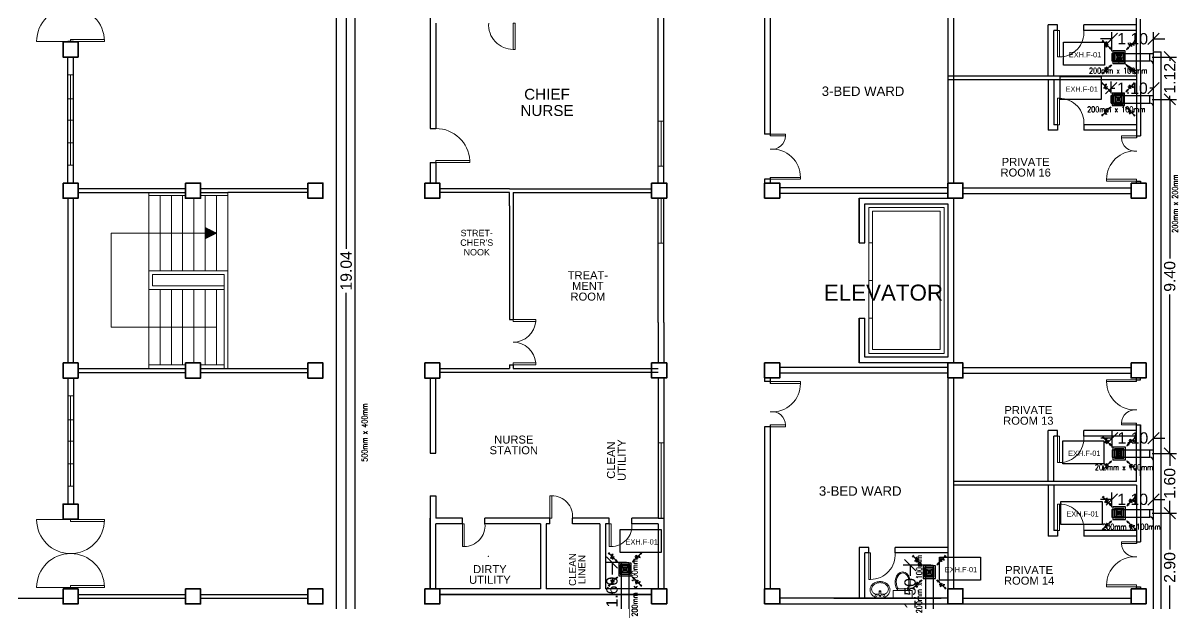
# Model space of a CAD drawing. Header units: millimetres. Extents: x 116 to 538, y 77 to 149.
# Drawn here: x 360.63 to 391.29, y 109.24 to 124.66 of the extents above; entities that cross this region are included whole.
import ezdxf

# ---------------------------------------------------------------- set-up
doc = ezdxf.new("R2010")
doc.units = ezdxf.units.MM
doc.header["$MEASUREMENT"] = 0
for name, color, linetype in [('AIR', 7, 'Continuous'), ('AIR-00', 8, 'Continuous'), ('AIR-03', 30, 'Continuous'), ('dimen', 7, 'Continuous'), ('ducting label', 7, 'Continuous'), ('exhaust', 7, 'Continuous'), ('label', 7, 'Continuous'), ('Legends', 7, 'Continuous')]:
    doc.layers.add(name, color=color, linetype=linetype)
doc.styles.add('Arch-Dim', font='simplex.shx', dxfattribs={"width": 0.75})
doc.styles.get("Standard").update_dxf_attribs({"font": 'arial.ttf'})
doc.styles.add('SWISSLT175', font='swissl.ttf', dxfattribs={"height": 0.175})
doc.dimstyles.new('Copy of dimension', dxfattribs={"dimtxt": 0.3, "dimasz": 0.3, "dimexe": 0.18, "dimexo": 0.0625, "dimgap": 0.09, "dimtad": 0, "dimzin": 0, "dimdsep": 46, "dimtxsty": 'Standard', "dimblk": 'OBLIQUE', "dimcen": 0.09, "dimclrd": 256, "dimclre": 256, "dimclrt": 256, "dimadec": 0, "dimazin": 0, "dimtfac": 1, "dimtofl": 0, "dimtmove": 0, "dimatfit": 3, "dimldrblk": 'OBLIQUE', "dimfxl": 1, "dimtolj": 1, "dimtzin": 0, "dimarcsym": 0})

# ---------------------------------------------------------------- blocks, each defined once
blk = doc.blocks.new('GRILL-C-IN')
at = {"layer": 'AIR-00', "color": 7, "ltscale": 3}
for p, q in [((-0.623, 0.601), (-0.674, 0.651)), ((-0.601, 0.623), (-0.651, 0.674)), ((-0.637, 0.637), (-0.3, 0.3)), ((0.637, 0.637), (0.3, 0.3)), ((0.601, 0.623), (0.651, 0.674)), ((0.623, 0.601), (0.674, 0.651)), ((-0.637, -0.637), (-0.3, -0.3)), ((0.637, -0.637), (0.3, -0.3)), ((-0.623, -0.601), (-0.674, -0.651)), ((-0.601, -0.623), (-0.651, -0.674)), ((0.601, -0.623), (0.651, -0.674)), ((0.623, -0.601), (0.674, -0.651))]:
    blk.add_line(p, q, dxfattribs=at)
at = {"layer": 'AIR-00', "color": 7}
for p, q in [((-0.188, 0.187), (0.187, -0.188)), ((0.187, 0.187), (-0.188, -0.188))]:
    blk.add_line(p, q, dxfattribs=at)
at = {"layer": 'AIR-00', "color": 7, "ltscale": 3}
for points in [[(-0.362, 0.393), (-0.393, 0.362), (-0.3, 0.3)], [(0.393, 0.362), (0.362, 0.393), (0.3, 0.3)], [(-0.362, -0.393), (-0.393, -0.362), (-0.3, -0.3)], [(0.393, -0.362), (0.362, -0.393), (0.3, -0.3)]]:
    blk.add_lwpolyline(points, close=True, dxfattribs=at)
at = {"layer": 'AIR-00', "color": 7}
for points in [[(-0.188, -0.188), (0.187, -0.188), (0.187, 0.187), (-0.188, 0.187)], [(-0.125, -0.125), (0.125, -0.125), (0.125, 0.125), (-0.125, 0.125)], [(-0.062, -0.062), (0.062, -0.062), (0.062, 0.062), (-0.062, 0.062)]]:
    blk.add_lwpolyline(points, close=True, dxfattribs=at)
at = {"layer": 'AIR-00', "color": 7, "ltscale": 3}
for points in [[(-0.441, 0.441), (-0.512, 0.404), (-0.432, 0.514), (-0.568, 0.43), (-0.477, 0.6), (-0.561, 0.561)], [(0.441, 0.441), (0.404, 0.512), (0.514, 0.432), (0.43, 0.568), (0.6, 0.477), (0.561, 0.561)], [(-0.441, -0.441), (-0.512, -0.404), (-0.432, -0.514), (-0.568, -0.43), (-0.477, -0.6), (-0.561, -0.561)], [(0.441, -0.441), (0.404, -0.512), (0.514, -0.432), (0.43, -0.568), (0.6, -0.477), (0.561, -0.561)]]:
    blk.add_spline(points, degree=3, dxfattribs=at)
for points in [[(-0.3, 0.3), (-0.362, 0.393), (-0.393, 0.362)], [(0.3, 0.3), (0.393, 0.362), (0.362, 0.393)], [(-0.3, -0.3), (-0.362, -0.393), (-0.393, -0.362)], [(0.3, -0.3), (0.393, -0.362), (0.362, -0.393)]]:
    blk.add_solid(points, dxfattribs=at)
at = {"layer": 'AIR-03', "color": 7}
blk.add_lwpolyline([(-0.25, -0.25), (0.25, -0.25), (0.25, 0.25), (-0.25, 0.25)], close=True, dxfattribs=at)
blk = doc.blocks.new('_Oblique')
at = {"color": 0, "linetype": 'ByBlock', "lineweight": -2}
blk.add_line((-0.5, -0.5), (0.5, 0.5), dxfattribs=at)
blk = doc.blocks.new('*D118')
at = {"layer": 'Defpoints', "color": 0, "transparency": 16777216}
for p in [(369.441, 127.6), (369.21, 108.564), (369.541, 108.564)]:
    blk.add_point(p, dxfattribs=at)
at = {"layer": 'dimen', "lineweight": -2, "transparency": 16777216}
for p, q in [((369.379, 127.6), (369.03, 127.6)), ((369.21, 127.6), (369.21, 118.664)), ((369.21, 108.564), (369.21, 117.501)), ((369.479, 108.564), (369.03, 108.564))]:
    blk.add_line(p, q, dxfattribs=at)
at = {"layer": 'dimen', "lineweight": -2, "transparency": 16777216, "xscale": 0.3, "yscale": 0.3, "zscale": 0.3}
for p, rotation in [((369.21, 127.6), 90), ((369.21, 108.564), 270)]:
    blk.add_blockref('_Oblique', p, dxfattribs=dict(at, rotation=rotation))
at = {"layer": 'dimen', "transparency": 16777216, "insert": (369.21, 118.082), "char_height": 0.3, "attachment_point": 5, "rotation": 90}
blk.add_mtext('\\A1;19.04', dxfattribs=at)
blk = doc.blocks.new('*D135')
at = {"layer": 'Defpoints', "color": 0, "transparency": 16777216}
for p in [(384.179, 110.266), (384.788, 110.266), (384.788, 108.764)]:
    blk.add_point(p, dxfattribs=at)
at = {"layer": 'dimen', "lineweight": -2, "transparency": 16777216}
for p, q in [((384.726, 110.266), (383.999, 110.266)), ((384.179, 110.266), (384.179, 109.98)), ((384.179, 108.764), (384.179, 109.05)), ((384.726, 108.764), (383.999, 108.764))]:
    blk.add_line(p, q, dxfattribs=at)
at = {"layer": 'dimen', "lineweight": -2, "transparency": 16777216, "xscale": 0.3, "yscale": 0.3, "zscale": 0.3}
for p, rotation in [((384.179, 110.266), 90), ((384.179, 108.764), 270)]:
    blk.add_blockref('_Oblique', p, dxfattribs=dict(at, rotation=rotation))
at = {"layer": 'dimen', "transparency": 16777216, "insert": (384.179, 109.515), "char_height": 0.3, "attachment_point": 5, "rotation": 90}
blk.add_mtext('\\A1;1.50', dxfattribs=at)
blk = doc.blocks.new('*D142')
at = {"layer": 'Defpoints', "color": 0, "transparency": 16777216}
for p in [(390.541, 111.644), (391.071, 111.644), (390.841, 108.764)]:
    blk.add_point(p, dxfattribs=at)
at = {"layer": 'dimen', "lineweight": -2, "transparency": 16777216}
for p, q in [((390.603, 111.644), (391.251, 111.644)), ((391.071, 111.644), (391.071, 110.686)), ((391.071, 108.764), (391.071, 109.722)), ((390.903, 108.764), (391.251, 108.764))]:
    blk.add_line(p, q, dxfattribs=at)
at = {"layer": 'dimen', "lineweight": -2, "transparency": 16777216, "xscale": 0.3, "yscale": 0.3, "zscale": 0.3}
for p, rotation in [((391.071, 111.644), 90), ((391.071, 108.764), 270)]:
    blk.add_blockref('_Oblique', p, dxfattribs=dict(at, rotation=rotation))
at = {"layer": 'dimen', "transparency": 16777216, "insert": (391.071, 110.204), "char_height": 0.3, "attachment_point": 5, "rotation": 90}
blk.add_mtext('\\A1;2.90', dxfattribs=at)
blk = doc.blocks.new('*D143')
at = {"layer": 'Defpoints', "color": 0, "transparency": 16777216}
for p in [(390.541, 113.232), (391.071, 113.232), (390.541, 111.644)]:
    blk.add_point(p, dxfattribs=at)
at = {"layer": 'dimen', "lineweight": -2, "transparency": 16777216}
for p, q in [((390.603, 113.232), (391.251, 113.232)), ((391.071, 113.232), (391.071, 112.903)), ((391.071, 111.644), (391.071, 111.973)), ((390.603, 111.644), (391.251, 111.644))]:
    blk.add_line(p, q, dxfattribs=at)
at = {"layer": 'dimen', "lineweight": -2, "transparency": 16777216, "xscale": 0.3, "yscale": 0.3, "zscale": 0.3}
for p, rotation in [((391.071, 113.232), 90), ((391.071, 111.644), 270)]:
    blk.add_blockref('_Oblique', p, dxfattribs=dict(at, rotation=rotation))
at = {"layer": 'dimen', "transparency": 16777216, "insert": (391.071, 112.438), "char_height": 0.3, "attachment_point": 5, "rotation": 90}
blk.add_mtext('\\A1;1.60', dxfattribs=at)
blk = doc.blocks.new('*D144')
at = {"layer": 'Defpoints', "color": 0, "transparency": 16777216}
for p in [(390.541, 122.637), (391.071, 122.637), (390.541, 113.232)]:
    blk.add_point(p, dxfattribs=at)
at = {"layer": 'dimen', "lineweight": -2, "transparency": 16777216}
for p, q in [((390.603, 122.637), (391.251, 122.637)), ((391.071, 122.637), (391.071, 118.413)), ((391.071, 113.232), (391.071, 117.455)), ((390.603, 113.232), (391.251, 113.232))]:
    blk.add_line(p, q, dxfattribs=at)
at = {"layer": 'dimen', "lineweight": -2, "transparency": 16777216, "xscale": 0.3, "yscale": 0.3, "zscale": 0.3}
for p, rotation in [((391.071, 122.637), 90), ((391.071, 113.232), 270)]:
    blk.add_blockref('_Oblique', p, dxfattribs=dict(at, rotation=rotation))
at = {"layer": 'dimen', "transparency": 16777216, "insert": (391.071, 117.934), "char_height": 0.3, "attachment_point": 5, "rotation": 90}
blk.add_mtext('\\A1;9.40', dxfattribs=at)
blk = doc.blocks.new('*D145')
at = {"layer": 'Defpoints', "color": 0, "transparency": 16777216}
for p in [(390.541, 123.757), (391.071, 123.757), (390.541, 122.637)]:
    blk.add_point(p, dxfattribs=at)
at = {"layer": 'dimen', "lineweight": -2, "transparency": 16777216}
for p, q in [((390.603, 123.757), (391.251, 123.757)), ((391.071, 123.757), (391.071, 123.661)), ((390.603, 122.637), (391.251, 122.637)), ((391.071, 122.637), (391.071, 122.733))]:
    blk.add_line(p, q, dxfattribs=at)
at = {"layer": 'dimen', "lineweight": -2, "transparency": 16777216, "xscale": 0.3, "yscale": 0.3, "zscale": 0.3}
for p, rotation in [((391.071, 123.757), 90), ((391.071, 122.637), 270)]:
    blk.add_blockref('_Oblique', p, dxfattribs=dict(at, rotation=rotation))
at = {"layer": 'dimen', "transparency": 16777216, "insert": (391.071, 123.197), "char_height": 0.3, "attachment_point": 5, "rotation": 90}
blk.add_mtext('\\A1;1.12', dxfattribs=at)
blk = doc.blocks.new('*D146')
at = {"layer": 'Defpoints', "color": 0, "transparency": 16777216}
for p in [(389.533, 124.245), (389.533, 123.857), (390.641, 123.857)]:
    blk.add_point(p, dxfattribs=at)
at = {"layer": 'dimen', "lineweight": -2, "transparency": 16777216}
for p, q in [((389.533, 124.245), (389.233, 124.245)), ((389.533, 123.92), (389.533, 124.425)), ((390.641, 123.92), (390.641, 124.425)), ((390.641, 124.245), (390.941, 124.245))]:
    blk.add_line(p, q, dxfattribs=at)
at = {"layer": 'dimen', "lineweight": -2, "transparency": 16777216, "xscale": 0.3, "yscale": 0.3, "zscale": 0.3}
blk.add_blockref('_Oblique', (389.533, 124.245), dxfattribs=at)
at = {"layer": 'dimen', "lineweight": -2, "transparency": 16777216, "xscale": 0.3, "yscale": 0.3, "zscale": 0.3, "rotation": 180}
blk.add_blockref('_Oblique', (390.641, 124.245), dxfattribs=at)
at = {"layer": 'dimen', "transparency": 16777216, "insert": (390.087, 124.245), "char_height": 0.3, "width": 0.69311, "attachment_point": 5}
blk.add_mtext('\\A1;1.10', dxfattribs=at)
blk = doc.blocks.new('*D147')
at = {"layer": 'Defpoints', "color": 0, "transparency": 16777216}
for p in [(390.641, 122.931), (389.517, 122.737), (390.641, 122.737)]:
    blk.add_point(p, dxfattribs=at)
at = {"layer": 'dimen', "lineweight": -2, "transparency": 16777216}
for p, q in [((389.517, 122.799), (389.517, 123.111)), ((389.517, 122.931), (389.614, 122.931)), ((390.641, 122.931), (390.544, 122.931)), ((390.641, 122.799), (390.641, 123.111))]:
    blk.add_line(p, q, dxfattribs=at)
at = {"layer": 'dimen', "lineweight": -2, "transparency": 16777216, "xscale": 0.3, "yscale": 0.3, "zscale": 0.3, "rotation": 180}
blk.add_blockref('_Oblique', (389.517, 122.931), dxfattribs=at)
at = {"layer": 'dimen', "lineweight": -2, "transparency": 16777216, "xscale": 0.3, "yscale": 0.3, "zscale": 0.3}
blk.add_blockref('_Oblique', (390.641, 122.931), dxfattribs=at)
at = {"layer": 'dimen', "transparency": 16777216, "insert": (390.079, 122.931), "char_height": 0.3, "attachment_point": 5}
blk.add_mtext('\\A1;1.10', dxfattribs=at)
blk = doc.blocks.new('*D148')
at = {"layer": 'Defpoints', "color": 0, "transparency": 16777216}
for p in [(389.545, 113.642), (389.545, 113.332), (390.641, 113.332)]:
    blk.add_point(p, dxfattribs=at)
at = {"layer": 'dimen', "lineweight": -2, "transparency": 16777216}
for p, q in [((389.545, 113.394), (389.545, 113.822)), ((390.641, 113.394), (390.641, 113.822)), ((389.545, 113.642), (389.245, 113.642)), ((390.641, 113.642), (390.941, 113.642))]:
    blk.add_line(p, q, dxfattribs=at)
at = {"layer": 'dimen', "lineweight": -2, "transparency": 16777216, "xscale": 0.3, "yscale": 0.3, "zscale": 0.3}
blk.add_blockref('_Oblique', (389.545, 113.642), dxfattribs=at)
at = {"layer": 'dimen', "lineweight": -2, "transparency": 16777216, "xscale": 0.3, "yscale": 0.3, "zscale": 0.3, "rotation": 180}
blk.add_blockref('_Oblique', (390.641, 113.642), dxfattribs=at)
at = {"layer": 'dimen', "transparency": 16777216, "insert": (390.093, 113.642), "char_height": 0.3, "attachment_point": 5}
blk.add_mtext('\\A1;1.10', dxfattribs=at)
blk = doc.blocks.new('*D149')
at = {"layer": 'Defpoints', "color": 0, "transparency": 16777216}
for p in [(389.533, 112.012), (389.533, 111.744), (390.641, 111.744)]:
    blk.add_point(p, dxfattribs=at)
at = {"layer": 'dimen', "lineweight": -2, "transparency": 16777216}
for p, q in [((389.533, 112.012), (389.233, 112.012)), ((389.533, 111.806), (389.533, 112.192)), ((390.641, 111.806), (390.641, 112.192)), ((390.641, 112.012), (390.941, 112.012))]:
    blk.add_line(p, q, dxfattribs=at)
at = {"layer": 'dimen', "lineweight": -2, "transparency": 16777216, "xscale": 0.3, "yscale": 0.3, "zscale": 0.3}
blk.add_blockref('_Oblique', (389.533, 112.012), dxfattribs=at)
at = {"layer": 'dimen', "lineweight": -2, "transparency": 16777216, "xscale": 0.3, "yscale": 0.3, "zscale": 0.3, "rotation": 180}
blk.add_blockref('_Oblique', (390.641, 112.012), dxfattribs=at)
at = {"layer": 'dimen', "transparency": 16777216, "insert": (390.087, 112.012), "char_height": 0.3, "attachment_point": 5}
blk.add_mtext('\\A1;1.10', dxfattribs=at)
blk = doc.blocks.new('*D152')
at = {"layer": 'Defpoints', "color": 0, "transparency": 16777216}
for p in [(376.266, 110.333), (376.711, 110.333), (376.711, 108.764)]:
    blk.add_point(p, dxfattribs=at)
at = {"layer": 'dimen', "lineweight": -2, "transparency": 16777216}
for p, q in [((376.649, 110.333), (376.086, 110.333)), ((376.266, 110.333), (376.266, 110.014)), ((376.266, 108.764), (376.266, 109.084)), ((376.649, 108.764), (376.086, 108.764))]:
    blk.add_line(p, q, dxfattribs=at)
at = {"layer": 'dimen', "lineweight": -2, "transparency": 16777216, "xscale": 0.3, "yscale": 0.3, "zscale": 0.3}
for p, rotation in [((376.266, 110.333), 90), ((376.266, 108.764), 270)]:
    blk.add_blockref('_Oblique', p, dxfattribs=dict(at, rotation=rotation))
at = {"layer": 'dimen', "transparency": 16777216, "insert": (376.266, 109.549), "char_height": 0.3, "attachment_point": 5, "rotation": 90}
blk.add_mtext('\\A1;1.60', dxfattribs=at)

msp = doc.modelspace()

# ---------------------------------------------------------------- linework, layer by layer
at = {"color": 8, "linetype": 'ByBlock', "lineweight": 25}
for p, q in [((377.643, 120.414), (377.643, 126.389)), ((371.443, 125.986), (371.443, 121.861)), ((377.493, 120.411), (377.493, 125.989)), ((390.193, 123.414), (390.193, 124.814)), ((371.593, 124.662), (371.593, 121.861)), ((390.293, 123.414), (390.293, 124.764)), ((361.818, 124.161), (361.818, 124.174)), ((361.968, 124.161), (361.968, 124.174)), ((361.818, 120.411), (361.818, 123.761)), ((361.968, 120.411), (361.968, 123.761)), ((390.193, 123.414), (390.193, 121.614)), ((390.293, 123.414), (390.293, 121.664)), ((390.293, 123.014), (390.293, 121.664)), ((371.443, 121.861), (371.593, 121.861)), ((390.193, 121.664), (390.293, 121.664)), ((371.443, 120.961), (371.443, 120.761)), ((371.443, 120.961), (371.593, 120.961)), ((371.593, 120.961), (371.593, 120.861)), ((371.593, 120.961), (371.593, 120.411)), ((371.443, 120.761), (371.443, 120.761)), ((371.443, 120.761), (371.443, 120.411)), ((364.943, 120.261), (362.093, 120.261)), ((368.193, 120.261), (365.343, 120.261)), ((373.543, 120.261), (371.693, 120.261)), ((373.543, 120.261), (377.318, 120.261)), ((390.193, 120.414), (390.193, 120.464)), ((390.193, 120.464), (390.293, 120.464)), ((390.293, 120.464), (390.293, 120.414)), ((361.818, 120.011), (361.818, 115.636)), ((361.968, 118.086), (361.968, 120.011)), ((362.093, 120.161), (364.943, 120.161)), ((365.343, 120.161), (366.068, 120.161)), ((368.193, 120.161), (366.068, 120.161)), ((373.543, 120.161), (371.693, 120.161)), ((373.543, 119.811), (373.543, 120.161)), ((373.643, 120.161), (373.643, 116.788)), ((373.643, 120.161), (377.318, 120.161)), ((377.493, 116.711), (377.493, 120.014)), ((377.643, 116.711), (377.643, 120.014)), ((373.543, 119.811), (373.543, 116.788)), ((361.968, 117.986), (361.968, 118.086)), ((361.968, 117.686), (361.968, 117.986)), ((361.968, 117.586), (361.968, 117.686)), ((361.968, 115.636), (361.968, 117.586)), ((373.543, 116.788), (373.643, 116.788)), ((377.493, 116.711), (377.493, 115.639)), ((377.643, 116.711), (377.643, 115.639)), ((373.543, 115.588), (373.643, 115.588)), ((373.543, 115.588), (373.543, 115.488)), ((373.643, 115.588), (373.643, 115.488)), ((362.093, 115.486), (364.943, 115.486)), ((362.093, 115.386), (364.943, 115.386)), ((365.343, 115.486), (368.193, 115.486)), ((365.343, 115.386), (368.193, 115.386)), ((371.693, 115.488), (373.393, 115.488)), ((371.693, 115.388), (376.443, 115.388)), ((373.393, 115.488), (373.543, 115.488)), ((373.393, 115.488), (373.543, 115.488)), ((373.393, 115.388), (377.493, 115.388)), ((373.643, 115.488), (376.443, 115.488)), ((373.643, 115.488), (377.493, 115.488)), ((361.818, 115.236), (361.818, 111.886)), ((361.968, 115.236), (361.968, 111.886)), ((371.443, 115.236), (371.443, 113.236)), ((371.593, 113.236), (371.593, 115.236)), ((377.493, 115.239), (377.493, 111.511)), ((377.643, 115.239), (377.643, 111.511)), ((390.193, 115.139), (390.193, 115.239)), ((390.193, 115.189), (390.293, 115.189)), ((390.293, 115.189), (390.293, 115.239)), ((390.193, 112.489), (390.193, 114.039)), ((390.193, 113.989), (390.293, 113.989)), ((390.293, 112.639), (390.293, 113.989)), ((390.293, 113.989), (390.293, 110.889)), ((371.443, 113.236), (371.593, 113.236)), ((390.193, 112.389), (390.193, 110.839)), ((390.293, 112.239), (390.293, 110.889)), ((371.443, 112.111), (371.443, 109.636)), ((371.443, 112.111), (371.593, 112.111)), ((371.593, 112.111), (371.593, 111.511)), ((361.818, 111.486), (361.818, 111.474)), ((361.968, 111.486), (361.968, 111.474)), ((374.618, 111.511), (372.893, 111.511)), ((376.193, 111.511), (375.218, 111.511)), ((377.493, 111.511), (376.793, 111.511)), ((377.493, 111.511), (377.643, 111.511)), ((377.493, 111.361), (377.493, 109.636)), ((377.643, 111.511), (377.643, 109.639)), ((382.831, 110.739), (382.831, 109.389)), ((390.193, 110.889), (390.293, 110.889)), ((361.818, 110.577), (361.818, 110.571)), ((361.968, 110.577), (361.968, 110.571)), ((361.818, 109.674), (361.818, 109.661)), ((361.968, 109.674), (361.968, 109.661)), ((362.093, 109.486), (364.943, 109.486)), ((365.343, 109.486), (368.193, 109.486)), ((374.368, 109.636), (371.593, 109.636)), ((371.693, 109.486), (377.318, 109.486)), ((377.318, 109.486), (371.693, 109.486)), ((375.943, 109.636), (374.518, 109.636)), ((377.493, 109.636), (376.093, 109.636)), ((390.193, 109.639), (390.193, 109.689)), ((390.193, 109.689), (390.293, 109.689)), ((390.293, 109.689), (390.293, 109.639)), ((362.093, 109.386), (364.943, 109.386)), ((365.343, 109.386), (368.193, 109.386)), ((382.151, 109.389), (385.001, 109.389))]:
    msp.add_line(p, q, dxfattribs=at)
at = {"color": 8, "lineweight": 25}
for p, q in [((380.318, 125.991), (380.318, 121.714)), ((380.468, 125.991), (380.468, 121.664)), ((385.181, 125.991), (385.181, 120.414)), ((385.331, 125.991), (385.331, 120.414)), ((361.968, 124.174), (361.818, 124.174)), ((361.818, 124.161), (361.818, 124.174)), ((361.968, 124.161), (361.968, 124.174)), ((361.968, 123.761), (361.818, 123.761)), ((390.193, 123.252), (385.181, 123.252)), ((390.193, 123.152), (385.181, 123.152)), ((380.468, 121.714), (380.318, 121.714)), ((380.318, 120.514), (380.318, 120.414)), ((380.468, 120.514), (380.318, 120.514)), ((380.468, 120.564), (380.468, 120.414)), ((385.181, 120.289), (380.718, 120.289)), ((385.581, 120.289), (390.043, 120.289)), ((385.181, 120.139), (380.718, 120.139)), ((382.831, 120.014), (382.831, 118.826)), ((385.331, 120.014), (385.331, 115.639)), ((385.581, 120.139), (390.043, 120.139)), ((382.831, 118.826), (382.981, 118.826)), ((382.831, 116.826), (382.831, 115.639)), ((382.831, 116.826), (382.981, 116.826)), ((385.181, 115.514), (380.718, 115.514)), ((385.181, 115.364), (380.718, 115.364)), ((385.581, 115.514), (390.043, 115.514)), ((385.581, 115.364), (390.043, 115.364)), ((380.318, 115.239), (380.318, 115.139)), ((380.468, 115.139), (380.318, 115.139)), ((380.468, 115.239), (380.468, 115.089)), ((385.181, 115.239), (385.181, 109.639)), ((385.331, 115.239), (385.331, 109.639)), ((380.318, 113.939), (380.318, 109.639)), ((380.468, 113.939), (380.318, 113.939)), ((380.468, 113.989), (380.468, 109.639)), ((390.193, 112.489), (385.331, 112.489)), ((390.193, 112.389), (385.331, 112.389)), ((361.968, 111.886), (361.818, 111.886)), ((361.818, 111.486), (361.818, 111.474)), ((361.968, 111.474), (361.818, 111.474)), ((361.968, 111.486), (361.968, 111.474)), ((361.818, 109.674), (361.968, 109.674)), ((361.818, 109.636), (361.818, 109.674)), ((361.968, 109.636), (361.968, 109.674)), ((358.693, 109.386), (361.693, 109.386)), ((385.181, 109.389), (380.718, 109.389)), ((380.718, 109.239), (385.181, 109.239)), ((385.581, 109.389), (390.043, 109.389)), ((385.581, 109.239), (390.043, 109.239))]:
    msp.add_line(p, q, dxfattribs=at)
at = {"color": 8, "linetype": 'ByBlock', "lineweight": 25, "ltscale": 0.3}
for p, q in [((388.093, 124.614), (387.843, 124.614)), ((387.843, 123.252), (387.843, 124.614)), ((388.093, 124.464), (387.993, 124.464)), ((387.993, 123.252), (387.993, 124.464)), ((388.093, 124.464), (388.093, 124.614)), ((390.193, 124.614), (388.793, 124.614)), ((388.793, 124.464), (388.793, 124.614)), ((390.193, 124.464), (388.793, 124.464)), ((387.843, 123.152), (387.843, 121.814)), ((387.993, 123.152), (387.993, 121.964)), ((388.093, 121.814), (387.843, 121.814)), ((388.093, 121.964), (387.993, 121.964)), ((388.093, 121.964), (388.093, 121.814)), ((390.193, 121.964), (388.793, 121.964)), ((388.793, 121.964), (388.793, 121.814)), ((390.193, 121.814), (388.793, 121.814)), ((388.093, 113.839), (387.843, 113.839)), ((387.843, 112.489), (387.843, 113.839)), ((388.093, 113.689), (388.093, 113.839)), ((390.193, 113.839), (388.793, 113.839)), ((388.793, 113.689), (388.793, 113.839)), ((388.093, 113.689), (387.993, 113.689)), ((387.993, 112.489), (387.993, 113.689)), ((390.193, 113.689), (388.793, 113.689)), ((387.843, 112.389), (387.843, 111.039)), ((387.993, 112.389), (387.993, 111.189)), ((371.443, 109.636), (371.443, 111.511)), ((372.293, 111.511), (371.593, 111.511)), ((371.593, 109.636), (371.593, 111.361)), ((372.293, 111.361), (371.593, 111.361)), ((372.293, 111.361), (372.293, 111.511)), ((374.618, 111.511), (372.893, 111.511)), ((372.893, 111.361), (372.893, 111.511)), ((374.368, 111.361), (372.893, 111.361)), ((374.368, 111.361), (374.368, 109.636)), ((374.518, 111.361), (374.518, 109.636)), ((374.618, 111.361), (374.518, 111.361)), ((374.618, 111.361), (374.618, 111.511)), ((376.193, 111.511), (375.218, 111.511)), ((375.218, 111.361), (375.218, 111.511)), ((375.943, 111.361), (375.218, 111.361)), ((375.943, 111.361), (375.943, 109.636)), ((376.093, 111.361), (376.093, 109.636)), ((376.193, 111.361), (376.093, 111.361)), ((376.193, 111.361), (376.093, 111.361)), ((376.193, 111.361), (376.193, 111.511)), ((377.493, 111.511), (376.793, 111.511)), ((376.793, 111.361), (376.793, 111.511)), ((377.493, 111.361), (376.793, 111.361)), ((388.093, 111.039), (387.843, 111.039)), ((388.093, 111.189), (387.993, 111.189)), ((388.093, 111.189), (388.093, 111.039)), ((390.193, 111.189), (388.793, 111.189)), ((388.793, 111.189), (388.793, 111.039)), ((390.193, 111.039), (388.793, 111.039)), ((383.081, 110.739), (382.831, 110.739)), ((383.081, 110.589), (383.081, 110.739)), ((385.181, 110.739), (383.781, 110.739)), ((383.781, 110.589), (383.781, 110.739)), ((383.081, 110.589), (382.981, 110.589)), ((382.981, 109.389), (382.981, 110.589)), ((385.181, 110.589), (383.781, 110.589))]:
    msp.add_line(p, q, dxfattribs=at)
at = {"color": 8, "lineweight": 13}
for p, q in [((361.893, 124.174), (360.993, 124.174)), ((361.893, 124.224), (362.793, 124.224)), ((361.893, 124.174), (361.893, 124.224)), ((362.793, 124.174), (361.893, 124.174)), ((362.793, 124.224), (362.793, 124.174)), ((361.893, 111.474), (360.993, 111.474)), ((362.793, 111.474), (361.893, 111.474)), ((361.893, 111.474), (361.893, 111.424)), ((361.893, 111.424), (362.793, 111.424)), ((362.793, 111.424), (362.793, 111.474)), ((361.893, 109.674), (360.993, 109.674)), ((362.793, 109.724), (361.893, 109.724)), ((361.893, 109.724), (361.893, 109.674)), ((361.893, 109.674), (362.793, 109.674)), ((362.793, 109.674), (362.793, 109.724))]:
    msp.add_line(p, q, dxfattribs=at)
at = {"color": 8, "linetype": 'ByBlock', "lineweight": 9, "ltscale": 0.3}
msp.add_line((389.868, 123.589), (390.193, 123.389), dxfattribs=at)
at = {"color": 8, "lineweight": 9}
for p, q in [((361.818, 123.286), (361.968, 123.286)), ((361.818, 122.086), (361.818, 123.286)), ((361.893, 120.886), (361.893, 123.286)), ((361.968, 123.286), (361.968, 120.886)), ((361.818, 122.649), (361.968, 122.649)), ((361.818, 122.086), (361.818, 120.886)), ((361.818, 122.086), (361.968, 122.086)), ((361.818, 121.486), (361.968, 121.486)), ((361.968, 120.886), (361.818, 120.886)), ((383.081, 118.826), (383.181, 118.826)), ((383.081, 118.826), (383.081, 116.826)), ((383.181, 118.826), (383.181, 116.826)), ((383.181, 117.826), (383.081, 117.826)), ((383.081, 116.826), (383.181, 116.826)), ((361.818, 114.761), (361.968, 114.761)), ((361.818, 113.561), (361.818, 114.761)), ((361.893, 112.361), (361.893, 114.761)), ((361.968, 114.761), (361.968, 112.361)), ((361.818, 114.124), (361.968, 114.124)), ((361.818, 113.561), (361.818, 112.361)), ((361.818, 113.561), (361.968, 113.561)), ((361.818, 112.961), (361.968, 112.961)), ((361.968, 112.361), (361.818, 112.361)), ((388.743, 112.489), (389.243, 112.489)), ((388.743, 112.389), (389.243, 112.389)), ((389.774, 112.132), (389.812, 112.132)), ((377.494, 109.984), (377.494, 110.484)), ((383.366, 109.586), (383.353, 109.465)), ((383.395, 109.586), (383.408, 109.465)), ((383.731, 109.589), (383.731, 109.389)), ((384.231, 109.589), (383.731, 109.589)), ((384.071, 109.639), (383.89, 109.639)), ((384.231, 109.389), (384.231, 109.589)), ((384.788, 109.591), (384.788, 109.529)), ((383.731, 109.389), (384.231, 109.389))]:
    msp.add_line(p, q, dxfattribs=at)
at = {"color": 8, "linetype": 'ByBlock', "lineweight": 9}
for p, q in [((390.293, 122.964), (390.293, 123.014)), ((377.643, 122.061), (377.493, 122.061)), ((377.568, 122.061), (377.568, 120.861)), ((377.643, 120.861), (377.643, 122.061)), ((377.493, 120.861), (377.643, 120.861)), ((363.968, 120.086), (363.968, 120.161)), ((363.968, 118.086), (363.968, 120.086)), ((364.943, 120.086), (363.968, 120.086)), ((364.268, 118.086), (364.268, 120.086)), ((364.568, 118.086), (364.568, 120.086)), ((364.868, 118.086), (364.868, 120.086)), ((365.168, 120.011), (365.168, 118.086)), ((366.068, 120.086), (365.343, 120.086)), ((365.468, 120.086), (365.468, 118.086)), ((365.768, 120.086), (365.768, 118.086)), ((366.068, 120.161), (366.068, 120.086)), ((366.068, 120.086), (366.068, 118.086)), ((377.568, 118.814), (377.568, 120.014)), ((377.643, 120.014), (377.643, 118.814)), ((362.968, 116.586), (362.968, 119.086)), ((362.968, 119.086), (365.468, 119.086)), ((364.868, 119.086), (364.668, 119.086)), ((364.868, 119.086), (365.068, 119.086)), ((365.468, 119.086), (365.468, 119.236)), ((365.768, 119.086), (365.468, 119.236)), ((365.468, 119.086), (365.768, 119.086)), ((365.468, 119.086), (365.468, 118.936)), ((365.768, 119.086), (365.468, 118.936)), ((365.478, 119.086), (365.478, 119.231)), ((365.478, 119.086), (365.478, 118.941)), ((365.488, 119.086), (365.488, 119.226)), ((365.488, 119.086), (365.488, 118.946)), ((365.498, 119.086), (365.498, 119.221)), ((365.498, 119.086), (365.498, 118.951)), ((365.508, 119.086), (365.508, 119.216)), ((365.508, 119.086), (365.508, 118.956)), ((365.518, 119.086), (365.518, 119.211)), ((365.518, 119.086), (365.518, 118.961)), ((365.528, 119.086), (365.528, 119.206)), ((365.528, 119.086), (365.528, 118.966)), ((365.538, 119.086), (365.538, 119.201)), ((365.538, 119.086), (365.538, 118.971)), ((365.548, 119.086), (365.548, 119.196)), ((365.548, 119.086), (365.548, 118.976)), ((365.558, 119.086), (365.558, 119.191)), ((365.558, 119.086), (365.558, 118.981)), ((365.568, 119.086), (365.568, 119.186)), ((365.568, 119.086), (365.568, 118.986)), ((365.578, 119.086), (365.578, 119.181)), ((365.578, 119.086), (365.578, 118.991)), ((365.588, 119.086), (365.588, 119.176)), ((365.588, 119.086), (365.588, 118.996)), ((365.598, 119.086), (365.598, 119.171)), ((365.598, 119.086), (365.598, 119.001)), ((365.608, 119.086), (365.608, 119.166)), ((365.608, 119.086), (365.608, 119.006)), ((365.618, 119.086), (365.618, 119.161)), ((365.618, 119.086), (365.618, 119.011)), ((365.628, 119.086), (365.628, 119.156)), ((365.628, 119.086), (365.628, 119.016)), ((365.638, 119.086), (365.638, 119.151)), ((365.638, 119.086), (365.638, 119.021)), ((365.648, 119.086), (365.648, 119.146)), ((365.648, 119.086), (365.648, 119.026)), ((365.658, 119.086), (365.658, 119.141)), ((365.658, 119.086), (365.658, 119.031)), ((365.668, 119.086), (365.668, 119.136)), ((365.668, 119.086), (365.668, 119.036)), ((365.678, 119.086), (365.678, 119.131)), ((365.678, 119.086), (365.678, 119.041)), ((365.688, 119.086), (365.688, 119.126)), ((365.688, 119.086), (365.688, 119.046)), ((365.698, 119.086), (365.698, 119.121)), ((365.698, 119.086), (365.698, 119.051)), ((365.708, 119.086), (365.708, 119.116)), ((365.708, 119.086), (365.708, 119.056)), ((365.718, 119.086), (365.718, 119.111)), ((365.718, 119.086), (365.718, 119.061)), ((365.728, 119.086), (365.728, 119.106)), ((365.728, 119.086), (365.728, 119.066)), ((365.738, 119.086), (365.738, 119.101)), ((365.738, 119.086), (365.738, 119.071)), ((365.748, 119.086), (365.748, 119.096)), ((365.748, 119.086), (365.748, 119.076)), ((365.758, 119.086), (365.758, 119.091)), ((365.758, 119.086), (365.758, 119.081)), ((377.643, 118.814), (377.493, 118.814)), ((366.068, 118.086), (363.968, 118.086)), ((363.968, 118.086), (363.968, 117.986)), ((366.068, 117.986), (366.068, 118.086)), ((363.968, 117.686), (363.968, 117.986)), ((364.068, 117.686), (364.068, 117.986)), ((364.068, 117.986), (365.918, 117.986)), ((365.918, 117.986), (365.968, 117.986)), ((365.968, 117.986), (365.968, 117.686)), ((366.068, 117.986), (366.068, 117.686)), ((363.968, 115.586), (363.968, 117.686)), ((363.968, 117.586), (365.968, 117.586)), ((365.918, 117.686), (364.068, 117.686)), ((364.268, 115.586), (364.268, 117.586)), ((364.568, 115.586), (364.568, 117.586)), ((364.868, 115.586), (364.868, 117.586)), ((365.168, 115.636), (365.168, 117.586)), ((365.468, 115.586), (365.468, 117.586)), ((365.768, 115.586), (365.768, 117.586)), ((365.918, 117.686), (365.968, 117.686)), ((365.968, 117.686), (365.968, 115.486)), ((366.068, 117.586), (366.068, 117.686)), ((366.068, 115.586), (366.068, 117.586)), ((363.968, 116.586), (362.968, 116.586)), ((365.768, 116.586), (363.968, 116.586)), ((363.968, 115.586), (363.968, 115.486)), ((363.968, 115.586), (364.943, 115.586)), ((365.343, 115.586), (365.968, 115.586)), ((366.068, 115.586), (366.068, 115.486)), ((371.443, 115.236), (371.593, 115.236)), ((377.643, 113.511), (377.493, 113.511)), ((377.568, 113.511), (377.568, 111.511)), ((377.643, 111.511), (377.643, 113.511)), ((390.293, 112.189), (390.293, 112.239)), ((382.981, 109.389), (384.931, 109.389))]:
    msp.add_line(p, q, dxfattribs=at)
at = {"color": 8, "linetype": 'ByBlock', "lineweight": 13}
for p, q in [((372.493, 121.011), (371.593, 121.011)), ((371.593, 121.011), (371.593, 120.961)), ((371.593, 120.961), (372.493, 120.961)), ((372.493, 120.961), (372.493, 121.011)), ((373.643, 116.788), (374.243, 116.788)), ((373.643, 116.738), (373.643, 116.788)), ((374.243, 116.738), (373.643, 116.738)), ((374.243, 116.788), (374.243, 116.738)), ((374.243, 115.638), (373.643, 115.638)), ((373.643, 115.638), (373.643, 115.588)), ((373.643, 115.588), (374.243, 115.588)), ((374.243, 115.588), (374.243, 115.638))]:
    msp.add_line(p, q, dxfattribs=at)
at = {"color": 8, "lineweight": 13, "ltscale": 0.03}
for points in [[(373.693, 124.662), (373.643, 124.662), (373.643, 123.962), (373.693, 123.962)], [(388.093, 124.464), (388.143, 124.464), (388.143, 123.764), (388.093, 123.764)], [(388.093, 121.964), (388.143, 121.964), (388.143, 122.664), (388.093, 122.664)], [(380.468, 121.714), (380.468, 121.664), (380.868, 121.664), (380.868, 121.714)], [(390.193, 121.664), (390.193, 121.614), (389.793, 121.614), (389.793, 121.664)], [(390.193, 120.514), (390.193, 120.464), (389.393, 120.464), (389.393, 120.514)], [(390.193, 115.139), (390.193, 115.189), (389.393, 115.189), (389.393, 115.139)], [(390.193, 113.989), (390.193, 114.039), (389.793, 114.039), (389.793, 113.989)], [(380.468, 113.939), (380.468, 113.989), (380.868, 113.989), (380.868, 113.939)], [(388.093, 113.689), (388.143, 113.689), (388.143, 112.989), (388.093, 112.989)], [(374.618, 111.511), (374.668, 111.511), (374.668, 112.111), (374.618, 112.111)], [(388.093, 111.189), (388.143, 111.189), (388.143, 111.889), (388.093, 111.889)], [(372.293, 111.361), (372.343, 111.361), (372.343, 110.761), (372.293, 110.761)], [(376.193, 111.361), (376.243, 111.361), (376.243, 110.761), (376.193, 110.761)], [(390.193, 110.889), (390.193, 110.839), (389.793, 110.839), (389.793, 110.889)], [(383.081, 110.589), (383.131, 110.589), (383.131, 109.889), (383.081, 109.889)], [(390.193, 109.739), (390.193, 109.689), (389.393, 109.689), (389.393, 109.739)]]:
    msp.add_lwpolyline(points, close=True, dxfattribs=at)
at = {"color": 8, "lineweight": 35}
for points in [[(361.693, 124.161), (362.093, 124.161), (362.093, 123.761), (361.693, 123.761)], [(380.318, 120.414), (380.718, 120.414), (380.718, 120.014), (380.318, 120.014)], [(385.181, 120.414), (385.581, 120.414), (385.581, 120.014), (385.181, 120.014)], [(390.043, 120.414), (390.443, 120.414), (390.443, 120.014), (390.043, 120.014)], [(380.318, 115.639), (380.718, 115.639), (380.718, 115.239), (380.318, 115.239)], [(385.181, 115.639), (385.581, 115.639), (385.581, 115.239), (385.181, 115.239)], [(390.043, 115.639), (390.443, 115.639), (390.443, 115.239), (390.043, 115.239)], [(361.693, 111.486), (362.093, 111.486), (362.093, 111.886), (361.693, 111.886)], [(380.318, 109.639), (380.718, 109.639), (380.718, 109.239), (380.318, 109.239)], [(385.181, 109.639), (385.581, 109.639), (385.581, 109.239), (385.181, 109.239)], [(390.043, 109.639), (390.443, 109.639), (390.443, 109.239), (390.043, 109.239)]]:
    msp.add_lwpolyline(points, close=True, dxfattribs=at)
at = {"color": 8, "linetype": 'ByBlock', "lineweight": 9, "ltscale": 0.03}
msp.add_lwpolyline([(389.718, 123.589), (389.868, 123.589), (389.868, 123.739), (389.718, 123.739)], close=True, dxfattribs=at)
at = {"color": 8, "lineweight": 9}
for points in [[(361.818, 120.886), (361.818, 123.286), (361.968, 123.286), (361.968, 120.886)], [(361.818, 123.286), (361.968, 123.286), (361.968, 120.886), (361.818, 120.886)], [(361.818, 112.361), (361.818, 114.761), (361.968, 114.761), (361.968, 112.361)], [(361.818, 114.761), (361.968, 114.761), (361.968, 112.361), (361.818, 112.361)]]:
    msp.add_lwpolyline(points, close=True, dxfattribs=at)
at = {"color": 8, "lineweight": 13, "ltscale": 0.03}
for points in [[(380.468, 120.514), (381.268, 120.514), (381.268, 120.564), (380.468, 120.564)], [(380.468, 115.139), (381.268, 115.139), (381.268, 115.089), (380.468, 115.089)]]:
    msp.add_lwpolyline(points, dxfattribs=at)
at = {"color": 8, "linetype": 'ByBlock', "lineweight": 35}
for points in [[(361.693, 120.411), (362.093, 120.411), (362.093, 120.011), (361.693, 120.011)], [(364.943, 120.411), (365.343, 120.411), (365.343, 120.011), (364.943, 120.011)], [(368.193, 120.411), (368.593, 120.411), (368.593, 120.011), (368.193, 120.011)], [(371.293, 120.411), (371.693, 120.411), (371.693, 120.011), (371.293, 120.011)], [(377.318, 120.414), (377.718, 120.414), (377.718, 120.014), (377.318, 120.014)], [(361.693, 115.636), (362.093, 115.636), (362.093, 115.236), (361.693, 115.236)], [(364.943, 115.636), (365.343, 115.636), (365.343, 115.236), (364.943, 115.236)], [(368.193, 115.636), (368.593, 115.636), (368.593, 115.236), (368.193, 115.236)], [(371.293, 115.636), (371.693, 115.636), (371.693, 115.236), (371.293, 115.236)], [(377.318, 115.639), (377.718, 115.639), (377.718, 115.239), (377.318, 115.239)], [(361.693, 109.636), (362.093, 109.636), (362.093, 109.236), (361.693, 109.236)], [(364.943, 109.636), (365.343, 109.636), (365.343, 109.236), (364.943, 109.236)], [(368.193, 109.636), (368.593, 109.636), (368.593, 109.236), (368.193, 109.236)], [(371.293, 109.636), (371.693, 109.636), (371.693, 109.236), (371.293, 109.236)], [(377.318, 109.639), (377.718, 109.639), (377.718, 109.239), (377.318, 109.239)]]:
    msp.add_lwpolyline(points, close=True, dxfattribs=at)
at = {"color": 8, "lineweight": 25}
for points in [[(382.831, 118.826), (382.831, 120.014), (385.331, 120.014), (385.331, 115.639), (382.831, 115.639), (382.831, 116.826)], [(382.981, 118.826), (382.981, 119.864), (385.181, 119.864), (385.181, 115.789), (382.981, 115.789), (382.981, 116.826)]]:
    msp.add_lwpolyline(points, dxfattribs=at)
at = {"color": 8, "lineweight": 9}
for points in [[(383.081, 118.826), (383.081, 119.764), (385.081, 119.764), (385.081, 115.889), (383.081, 115.889), (383.081, 116.826)], [(383.181, 118.826), (383.181, 119.664), (384.981, 119.664), (384.981, 115.989), (383.181, 115.989), (383.181, 116.826)]]:
    msp.add_lwpolyline(points, dxfattribs=at)
msp.add_lwpolyline([(383.646, 109.61, 0.11576), (383.626, 109.692, 0.104047), (383.568, 109.766, 0.090875), (383.484, 109.813, 0.083344), (383.381, 109.831, 0.083344), (383.277, 109.813, 0.090875), (383.193, 109.766, 0.104047), (383.135, 109.692, 0.11576), (383.116, 109.61, 0.11576), (383.135, 109.527, 0.104047), (383.193, 109.453, 0.090875), (383.277, 109.406, 0.083344), (383.381, 109.389, 0.083344), (383.484, 109.406, 0.090875), (383.568, 109.453, 0.104047), (383.626, 109.527, 0.11576)], format="xyb", close=True, dxfattribs=at)
for points in [[(383.603, 109.631, 0.124838), (383.587, 109.693, 0.105788), (383.538, 109.751, 0.086697), (383.468, 109.787, 0.076776), (383.381, 109.801, 0.076776), (383.293, 109.787, 0.086697), (383.223, 109.751, 0.105788), (383.174, 109.693, 0.124838), (383.158, 109.631, 0.124838), (383.174, 109.568, 0.105788), (383.223, 109.51, 0.040067), (383.254, 109.491), (383.356, 109.491, 0.040067)], [(383.405, 109.491), (383.507, 109.491, 0.040067), (383.538, 109.51, 0.105788), (383.587, 109.568, 0.124838), (383.603, 109.631, 0.124838)]]:
    msp.add_lwpolyline(points, format="xyb", dxfattribs=at)
for centre, radius in [((383.279, 109.462), 0.0255), ((383.381, 109.455), 0.0095), ((383.482, 109.462), 0.0255)]:
    msp.add_circle(centre, radius, dxfattribs=at)
at = {"color": 8, "lineweight": 13}
for centre, start, end in [((361.893, 124.174), 0, 180), ((361.893, 111.474), 180, 0), ((361.893, 109.674), 0, 180)]:
    msp.add_arc(centre, 0.9, start, end, dxfattribs=at)
at = {"color": 8, "lineweight": 13, "ltscale": 0.03}
for centre, radius, start, end in [((373.643, 124.614), 0.652, 175.7578, 270), ((388.143, 124.415), 0.652, 270, 4.2422), ((388.143, 122.012), 0.652, 355.7578, 90), ((380.515, 121.664), 0.353, 262.3719, 0), ((390.146, 121.614), 0.353, 180, 277.6281), ((380.517, 120.564), 0.752, 0, 93.6952), ((390.145, 120.514), 0.752, 86.3048, 180), ((380.517, 115.089), 0.752, 266.3048, 0), ((390.145, 115.139), 0.752, 180, 273.6952), ((390.146, 114.039), 0.353, 82.3719, 180), ((380.515, 113.989), 0.353, 0, 97.6281), ((388.143, 113.64), 0.652, 270, 4.2422), ((374.668, 111.559), 0.552, 355.0209, 90), ((388.143, 111.237), 0.652, 355.7578, 90), ((372.343, 111.314), 0.552, 270, 4.9791), ((376.243, 111.314), 0.552, 270, 4.9791), ((390.146, 110.839), 0.353, 180, 277.6281), ((383.131, 110.54), 0.652, 270, 4.2422), ((390.145, 109.739), 0.752, 86.3048, 180)]:
    msp.add_arc(centre, radius, start, end, dxfattribs=at)
at = {"color": 8, "linetype": 'ByBlock', "lineweight": 13}
for centre, radius, start, end in [((371.593, 120.961), 0.9, 3.1847, 90), ((373.643, 116.788), 0.6, 270, 355.2198), ((373.643, 115.588), 0.6, 4.7802, 90)]:
    msp.add_arc(centre, radius, start, end, dxfattribs=at)
at = {"color": 8, "lineweight": 9}
for centre, radius, start, end in [((383.381, 109.462), 0.028, 173.7545, 6.2455), ((383.381, 109.563), 0.025, 126.3068, 221.2022), ((383.381, 109.493), 0.0948, 81.2026, 98.7974), ((383.381, 109.563), 0.025, 71.3793, 108.6207), ((383.381, 109.563), 0.025, 318.7978, 53.6932), ((383.89, 109.689), 0.05, 208.0084, 270), ((384.071, 109.689), 0.05, 270, 331.8499)]:
    msp.add_arc(centre, radius, start, end, dxfattribs=at)
at = {"color": 8, "lineweight": 9, "extrusion": (-4.99074e-41, -2.88216e-41, -1)}
msp.add_ellipse((389.776, 112.135), major_axis=(0.00268, -0.00268), ratio=1, start_param=1.354119, end_param=2.724181, dxfattribs=at)
at = {"color": 8, "lineweight": 9}
for centre, major_axis, ratio, start_param, end_param in [((389.81, 112.135), (0.00268, -0.00268), 1, -0.216453, 1.153609), ((383.981, 109.814), (0, -0.275), 0.727273, 0.612555, 5.670631)]:
    msp.add_ellipse(centre, major_axis=major_axis, ratio=ratio, start_param=start_param, end_param=end_param, dxfattribs=at)
msp.add_open_spline([(384.115, 109.665), (384.124, 109.681), (384.131, 109.699), (384.158, 109.791), (384.153, 109.878), (384.095, 110.009), (384.045, 110.051), (383.947, 110.064), (383.895, 110.038), (383.821, 109.927), (383.803, 109.843), (383.819, 109.73), (383.83, 109.695), (383.846, 109.665)], degree=3, knots=[0.937253, 0.937253, 0.937253, 0.937253, 1.185372, 1.185372, 2.113864, 2.113864, 3.042356, 3.042356, 3.970847, 3.970847, 4.899339, 4.899339, 5.346062, 5.346062, 5.346062, 5.346062], dxfattribs=at)
at = {"color": 8, "linetype": 'ByBlock', "lineweight": 9, "ltscale": 0.3}
msp.add_point((372.981, 110.499), dxfattribs=at)
at = {"layer": 'exhaust'}
for p, q in [((368.941, 137.207), (368.941, 108.164)), ((369.441, 137.308), (369.441, 108.164)), ((389.533, 123.857), (390.641, 123.857)), ((389.533, 123.857), (389.533, 123.657)), ((390.541, 123.657), (390.541, 123.857)), ((390.641, 108.864), (390.641, 123.903)), ((390.641, 123.903), (390.841, 123.903)), ((390.841, 108.764), (390.841, 123.903)), ((389.533, 123.657), (390.541, 123.657)), ((389.517, 122.737), (390.641, 122.737)), ((389.517, 122.537), (389.517, 122.737)), ((390.541, 122.537), (390.541, 122.737)), ((389.517, 122.537), (390.541, 122.537)), ((389.545, 113.332), (390.641, 113.332)), ((389.545, 113.332), (389.545, 113.132)), ((389.545, 113.132), (390.541, 113.132)), ((390.541, 113.132), (390.541, 113.332)), ((389.533, 111.744), (390.641, 111.744)), ((389.533, 111.744), (389.533, 111.544)), ((390.541, 111.544), (390.541, 111.744)), ((389.533, 111.544), (390.541, 111.544)), ((376.511, 110.333), (376.511, 108.864)), ((376.511, 110.333), (376.711, 110.333)), ((376.711, 110.333), (376.711, 108.764)), ((384.588, 110.266), (384.588, 108.864)), ((384.588, 110.266), (384.788, 110.266)), ((384.788, 110.266), (384.788, 108.764))]:
    msp.add_line(p, q, dxfattribs=at)
for centre in [(390.541, 123.557), (390.541, 122.437), (390.541, 113.032), (390.541, 111.444)]:
    msp.add_arc(centre, 0.1, 0, 90, dxfattribs=at)
at = {"layer": 'Legends'}
for points in [[(388.251, 124.153), (389.341, 124.153), (389.341, 123.542), (388.251, 123.542)], [(388.163, 123.24), (389.253, 123.24), (389.253, 122.629), (388.163, 122.629)], [(388.231, 113.569), (389.322, 113.569), (389.322, 112.957), (388.231, 112.957)], [(388.184, 111.96), (389.274, 111.96), (389.274, 111.348), (388.184, 111.348)], [(376.482, 111.217), (377.573, 111.217), (377.573, 110.605), (376.482, 110.605)], [(384.958, 110.481), (386.048, 110.481), (386.048, 109.87), (384.958, 109.87)]]:
    msp.add_lwpolyline(points, close=True, dxfattribs=at)

# ---------------------------------------------------------------- block references
at = {"layer": 'AIR', "xscale": 0.6658363358532475, "yscale": 0.6658363358532475, "zscale": 0.6658363358532475}
for p in [(389.724, 123.757), (389.706, 122.637), (389.729, 113.232), (389.729, 111.644), (376.611, 110.152), (384.688, 110.078)]:
    msp.add_blockref('GRILL-C-IN', p, dxfattribs=at)

# ---------------------------------------------------------------- texts
at = {"layer": 'ducting label', "color": 7, "linetype": 'Continuous', "lineweight": 25, "char_height": 0.15, "attachment_point": 1, "style": 'Arch-Dim'}
for insert in [(388.929, 123.474), (388.878, 122.446), (389.084, 112.939), (389.28, 111.36)]:
    msp.add_mtext_dynamic_manual_height_columns('\\A1;200mm x 100mm', width=1.55435, gutter_width=1.011, heights=[0], dxfattribs=dict(at, insert=insert))
at = {"layer": 'ducting label', "color": 7, "linetype": 'Continuous', "lineweight": 25, "insert": (369.621, 113.012), "char_height": 0.15, "attachment_point": 1, "rotation": 90, "style": 'Arch-Dim'}
msp.add_mtext_dynamic_manual_height_columns('\\A1;500mm x 400mm', width=1.84169, gutter_width=1.011, heights=[0], dxfattribs=at)
at = {"layer": 'exhaust', "color": 7, "linetype": 'Continuous', "lineweight": 25, "char_height": 0.15, "attachment_point": 1, "rotation": 90, "style": 'Arch-Dim'}
for s, width, insert in [('\\A1;200mm x 200mm', 1.61062, (391.138, 119.092)), ('\\A1;200mm x 100mm', 1.59207, (384.344, 108.988)), ('\\A1;200mm x 100mm', 1.59086, (376.794, 108.901))]:
    msp.add_mtext_dynamic_manual_height_columns(s, width=width, gutter_width=1.011, heights=[0], dxfattribs=dict(at, insert=insert))
at = {"layer": 'label', "color": 8, "lineweight": 9, "ltscale": 0.4, "attachment_point": 5, "style": 'SWISSLT175'}
for s, insert, char_height, line_spacing_factor in [('3-BED WARD', (382.93, 122.851), 0.25, 0.8), ('ELEVATOR', (383.471, 117.501), 0.425, 0.9), ('3-BED WARD', (382.855, 112.233), 0.25, 0.8)]:
    msp.add_mtext(s, dxfattribs=dict(at, insert=insert, char_height=char_height, line_spacing_factor=line_spacing_factor))
at = {"layer": 'label', "color": 8, "linetype": 'ByBlock', "lineweight": 9, "ltscale": 0.4, "attachment_point": 5, "style": 'SWISSLT175'}
for s, insert, char_height, line_spacing_factor in [('CHIEF\\PNURSE', (374.54, 122.554), 0.2889, 0.9), ('PRIVATE ^JROOM 16', (387.246, 120.833), 0.2125, 0.8), ("STRET-\\PCHER'S\\PNOOK", (372.675, 118.831), 0.17, 0.9), ('TREAT-\\PMENT\\PROOM', (375.625, 117.68), 0.2125, 0.8), ('PRIVATE ^JROOM 13', (387.317, 114.242), 0.2125, 0.8), ('NURSE\\PSTATION', (373.659, 113.458), 0.2125, 0.8), ('DIRTY\\PUTILITY', (373.023, 110.017), 0.2125, 0.8), ('PRIVATE ^JROOM 14', (387.338, 109.994), 0.2125, 0.8)]:
    msp.add_mtext(s, dxfattribs=dict(at, insert=insert, char_height=char_height, line_spacing_factor=line_spacing_factor))
at = {"layer": 'label', "color": 8, "linetype": 'ByBlock', "lineweight": 9, "ltscale": 0.4, "attachment_point": 5, "rotation": 90, "line_spacing_factor": 0.8, "style": 'SWISSLT175'}
for s, insert, char_height in [('CLEAN \\PUTILITY', (376.383, 113.054), 0.2125), ('CLEAN\\PLINEN', (375.342, 110.15), 0.1875)]:
    msp.add_mtext(s, dxfattribs=dict(at, insert=insert, char_height=char_height))
at = {"layer": 'Legends', "linetype": 'Continuous', "lineweight": 25, "char_height": 0.14, "attachment_point": 1}
for insert in [(388.394, 123.891), (388.306, 122.978), (388.374, 113.307), (388.327, 111.698), (376.625, 110.954), (385.101, 110.219)]:
    msp.add_mtext_dynamic_manual_height_columns('EXH.F-01', width=0.44811, gutter_width=1.011, heights=[0], dxfattribs=dict(at, insert=insert))

# ---------------------------------------------------------------- dimensions: what is measured, and where the dimension line sits
at = {"layer": 'dimen'}
for base, p1, p2, picture, middle in [((369.21, 108.564), (369.441, 127.6), (369.541, 108.564), '*D118', (369.21, 118.082)), ((391.071, 123.757), (390.541, 122.637), (390.541, 123.757), '*D145', (391.071, 123.197)), ((384.179, 110.266), (384.788, 108.764), (384.788, 110.266), '*D135', (384.179, 109.515))]:
    dim = msp.add_linear_dim(base=base, p1=p1, p2=p2, angle=90, dimstyle='Copy of dimension', dxfattribs=at)
    dim.commit()
    dim.dimension.update_dxf_attribs({"geometry": picture, "text_midpoint": middle})
for base, p1, p2, picture, middle in [((389.533, 124.245), (390.641, 123.857), (389.533, 123.857), '*D146', (390.087, 124.245)), ((389.533, 112.012), (390.641, 111.744), (389.533, 111.744), '*D149', (390.087, 112.012))]:
    dim = msp.add_linear_dim(base=base, p1=p1, p2=p2, text='1.10', dimstyle='Copy of dimension', dxfattribs=at)
    dim.commit()
    dim.dimension.update_dxf_attribs({"geometry": picture, "text_midpoint": middle})
dim = msp.add_linear_dim(base=(390.641, 122.931), p1=(389.517, 122.737), p2=(390.641, 122.737), text='1.10', dimstyle='Copy of dimension', dxfattribs=at)
dim.commit()
dim.dimension.update_dxf_attribs({"geometry": '*D147', "text_midpoint": (390.079, 122.931), "dimtype": 160})
for base, p1, p2, text, picture, middle in [((391.071, 122.637), (390.541, 113.232), (390.541, 122.637), '9.40', '*D144', (391.071, 117.934)), ((391.071, 113.232), (390.541, 111.644), (390.541, 113.232), '1.60', '*D143', (391.071, 112.438)), ((391.071, 111.644), (390.841, 108.764), (390.541, 111.644), '2.90', '*D142', (391.071, 110.204)), ((376.266, 110.333), (376.711, 108.764), (376.711, 110.333), '1.60', '*D152', (376.266, 109.549))]:
    dim = msp.add_linear_dim(base=base, p1=p1, p2=p2, angle=90, text=text, dimstyle='Copy of dimension', dxfattribs=at)
    dim.commit()
    dim.dimension.update_dxf_attribs({"geometry": picture, "text_midpoint": middle})
dim = msp.add_linear_dim(base=(389.545, 113.642), p1=(390.641, 113.332), p2=(389.545, 113.332), dimstyle='Copy of dimension', dxfattribs=at)
dim.commit()
dim.dimension.update_dxf_attribs({"geometry": '*D148', "text_midpoint": (390.093, 113.642)})

doc.saveas('drawing.dxf')
